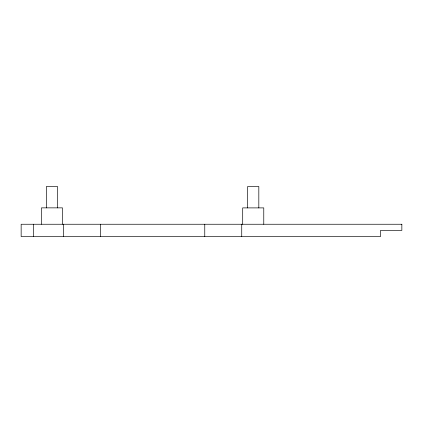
<?xml version="1.0" encoding="UTF-8"?>
<svg xmlns="http://www.w3.org/2000/svg" width="423" height="423" viewBox="0 0 423 423"><rect width="100%" height="100%" fill="white"/><g stroke="black" fill="none" stroke-linecap="round" stroke-linejoin="round"><path stroke-width="0.63" d="M263.772 224.248L263.772 207.894L242.696 207.894L242.696 224.248M258.823 207.894L258.823 186.501L247.645 186.501L247.645 207.894M241.734 224.248L241.734 236.573M204.764 224.248L204.764 236.573M100.431 224.248L100.431 236.573M63.461 224.248L63.461 236.573M62.456 224.248L62.456 207.862L41.459 207.862L41.459 224.248M57.454 207.862L57.454 186.427L46.461 186.427L46.461 207.862M33.475 224.248L33.475 236.573M401.85 224.248L21.15 224.248L21.15 236.573L380.515 236.573L380.515 230.413L401.85 230.413L401.85 224.248"/></g></svg>
